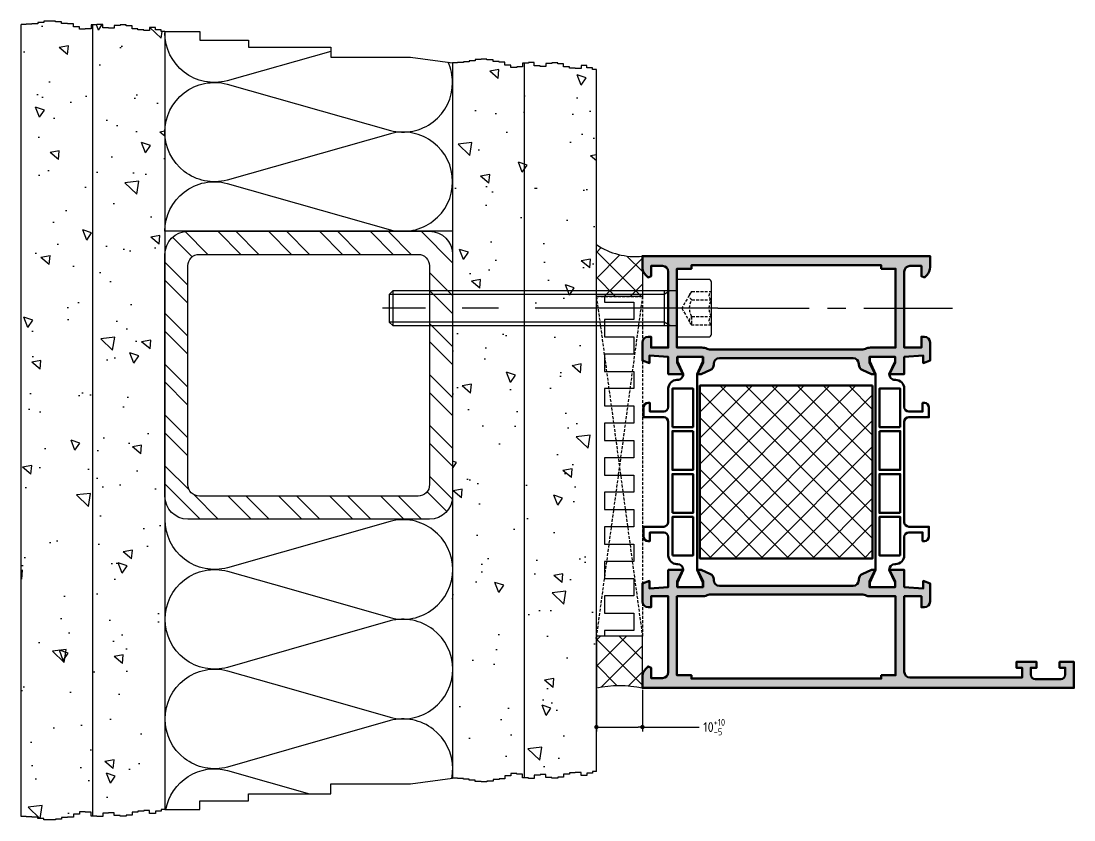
# Model space of a CAD drawing. Header units: millimetres. Extents: x -1598 to 10110, y -2803 to 662.
# Drawn here: x 5025.9 to 5208.9, y -72.6 to 66.2 of the extents above; entities that cross this region are included whole.
import ezdxf

# ---------------------------------------------------------------- set-up
doc = ezdxf.new("R2010")
doc.units = ezdxf.units.MM
doc.header["$PDMODE"] = 3
doc.header["$PDSIZE"] = -2
doc.linetypes.add('CENTER', pattern=[50.800000000000004, 31.75, -6.35, 6.35, -6.35])
doc.linetypes.add('VERDECKT', pattern=[0.75, 0.5, -0.25])
for name, color, linetype, lineweight in [('AM_S', 80, 'Continuous', 50), ('AM_SP', 3, 'Continuous', 50), ('Docu-AM_8', 1, 'Continuous', 25)]:
    doc.layers.add(name, color=color, linetype=linetype, lineweight=lineweight)
for name, color, linetype in [('CENT_18', 3, 'CENTER'), ('CENT_25', 3, 'CENTER'), ('CONST18', 3, 'Continuous'), ('CONST25', 3, 'Continuous'), ('CONST35', 3, 'Continuous'), ('HIDE_18', 3, 'VERDECKT'), ('llmasse', 7, 'Continuous')]:
    doc.layers.add(name, color=color, linetype=linetype)
doc.styles.get("Standard").update_dxf_attribs({"font": 'ISOCP.SHX'})
doc.dimstyles.new('Kon-1zu1-_', dxfattribs={"dimscale": 0, "dimtxt": 3, "dimasz": 3, "dimexe": 1.5, "dimexo": 0, "dimgap": 1.5, "dimtad": 0, "dimdsep": 46, "dimtxsty": 'Standard', "dimcen": 0, "dimclrd": 2, "dimclre": 2, "dimclrt": 7, "dimadec": 0, "dimazin": 0, "dimtfac": 0.7, "dimtdec": 4, "dimtofl": 0, "dimtmove": 0, "dimatfit": 3, "dimfxl": 1, "dimtolj": 1, "dimtzin": 0, "dimarcsym": 0})
pattern_1 = [(140, (4951.151805440925, -241.7352486851846), (1.59390855389031, 18.2184668996004), [1.905, -20.955]), (85.00000000000001, (4951.151805440925, -241.7352486851846), (-19.105664288218, -3.524282597566698), [1.524, -16.764]), (190.451, (4951.284630440925, -240.2170486851851), (-17.51166878202919, 14.69425016659593), [1.619, -17.809]), (136.1842, (4946.071805440925, -241.7352486851846), (4.204232793272717, 27.10790408921299), [2.857499999999996, -31.43249999999997]), (186.6356, (4946.422155440925, -239.4762586851843), (-24.74255558900492, 23.74042344662372), [2.4285, -26.7135]), (81.18400000000004, (4946.071805440925, -241.7352486851846), (-24.74251178605977, 23.74046058139339), [2.286, -25.146]), (111, (4947.341805440925, -239.1952486851847), (10.22655185167625, 15.16148798353833), [1.905, -20.955]), (56.00000000000004, (4947.341805440925, -239.1952486851847), (-18.41879661223193, 6.180202834764708), [1.524, -16.764]), (161.4514, (4948.194015440925, -237.9317986851852), (-8.192285771605743, 21.34164907701245), [1.618999999999996, -17.80899999999993]), (127.5, (4951.151805440925, -241.7352486851846), (-8.455503887315311, 0.3088603250591822), [0, -16.5608, 0, -17.018, 0, -16.8275]), (97.49999999999987, (4951.151805440925, -241.7352486851846), (-10.01805748181195, 6.681966251030576), [0, -9.702799999999998, 0, -16.1798, 0, -6.4135]), (57.49999999999999, (4951.151805440925, -247.3994486851848), (0.5728743992673466, 13.55905951668714), [0, -6.349999999999993, 0, -19.81199999999997, 0, -26.28899999999997]), (47.5, (4951.151805440925, -249.9394486851847), (-2.542649103333301, 14.81291813860181), [0, -8.255, 0, -13.1572, 0, -18.669])]
pattern_2 = [(45, (4531.051805440925, -990.9494536040725), (-2.245064030267288, 2.245064030267288), []), (135, (4531.051805440925, -990.9494536040725), (-2.245064030267288, -2.245064030267288), [])]

# ---------------------------------------------------------------- blocks, each defined once
blk = doc.blocks.new('*X25')
for p, q in [((380.7329799123289, 70.04759309409516), (377.3135459199241, 73.46702708649987)), ((385.6793230304368, 70.81508474081899), (381.6793230304368, 74.81508474081899)), ((388.8043230304369, 70.81508474081899), (384.8043230304369, 74.81508474081899)), ((394.5181577952687, 70.81508474081899), (390.5181577952687, 74.81508474081899)), ((397.6431577952687, 70.81508474081899), (393.6431577952687, 74.81508474081899)), ((403.3569925601005, 70.81508474081899), (399.3569925601005, 74.81508474081899)), ((406.4819925601005, 70.81508474081899), (402.4819925601005, 74.81508474081899)), ((412.1958273249324, 70.81508474081899), (408.1958273249323, 74.81508474081899)), ((415.3208273249323, 70.81508474081899), (411.3208273249323, 74.81508474081899)), ((421.2952963719889, 70.55445045859426), (417.0346620897642, 74.81508474081899)), ((426.3080745631643, 68.66667226741886), (420.1596620897641, 74.81508474081899)), ((380.3080745631643, 67.34749844325968), (376.3395641353434, 71.31600887108053)), ((426.3080745631643, 65.5416722674189), (422.0474402809396, 69.80230654964365)), ((380.3080745631643, 61.63366367842789), (376.3080745631643, 65.63366367842791)), ((380.3080745631643, 58.50866367842784), (376.3080745631643, 62.50866367842786)), ((426.3080745631643, 59.82783750258702), (422.3080745631643, 63.82783750258706)), ((426.3080745631643, 56.70283750258705), (422.3080745631643, 60.70283750258709)), ((380.3080745631643, 52.79482891359604), (376.3080745631643, 56.79482891359606)), ((426.3080745631643, 50.98900273775517), (422.3080745631643, 54.98900273775521)), ((380.3080745631643, 49.669828913596), (376.3080745631643, 53.66982891359601)), ((426.3080745631643, 47.86400273775521), (422.3080745631643, 51.86400273775525)), ((380.3080745631643, 43.9559941487642), (376.3080745631643, 47.95599414876421)), ((426.3080745631643, 42.15016797292341), (422.3080745631643, 46.15016797292345)), ((380.3080745631643, 40.83099414876415), (376.3080745631643, 44.83099414876417)), ((426.3080745631643, 39.02516797292336), (422.3080745631643, 43.0251679729234)), ((380.3080745631643, 35.11715938393235), (376.3080745631643, 39.11715938393237)), ((426.3080745631643, 33.31133320809157), (422.3080745631643, 37.3113332080916)), ((380.3080745631643, 31.99215938393231), (376.3080745631643, 35.99215938393232)), ((426.3080745631643, 30.18633320809152), (422.3080745631643, 34.18633320809155)), ((381.7713144414458, 24.815084740819), (376.3080745631643, 30.27832461910052)), ((387.4851492062776, 24.815084740819), (383.4851492062776, 28.815084740819)), ((390.6101492062776, 24.815084740819), (386.6101492062776, 28.815084740819)), ((396.3239839711094, 24.815084740819), (392.3239839711094, 28.815084740819)), ((399.4489839711095, 24.815084740819), (395.4489839711094, 28.815084740819)), ((405.1628187359413, 24.815084740819), (401.1628187359412, 28.815084740819)), ((408.2878187359413, 24.815084740819), (404.2878187359413, 28.815084740819)), ((414.0016535007731, 24.81508474081899), (410.0016535007731, 28.815084740819)), ((417.1266535007732, 24.81508474081899), (413.1266535007732, 28.81508474081899)), ((422.8089986934262, 24.84657431299771), (418.840488265605, 28.81508474081899)), ((424.9600169088455, 25.8205560975785), (421.5405829164413, 29.23999008998267))]:
    blk.add_line(p, q)
blk = doc.blocks.new('ws188285')
blk.add_lwpolyline([(4.999998749999996, 0), (-4.999998750000007, 0), (-4.999998750000017, 5.499998625000011, -0.4142135623730951), (-4.499998875000013, 5.999998500000004), (4.499998874999982, 5.999998500000004, -0.4142135623730943), (4.999998749999975, 5.499998625000011)], format="xyb", close=True)
blk.add_lwpolyline([(3.249999187499988, -6.394884621840902e-14, 0.4142135623730951), (2.999999249999981, -0.2499999375000499), (2.999999249999981, -49.40000015000007), (2.399999400000006, -50), (-2.399999399999995, -50.00000000000004), (-2.999999250000002, -49.40000015000007), (-2.999999250000002, -0.2499999375000499, 0.4142135623730951), (-3.249999187499998, -6.394884621840902e-14)], format="xyb")
for points in [[(2.999999250000002, -2.25), (-2.999999250000002, -2.25)], [(2.999999250000002, -49.40000015000007), (-2.999999250000002, -49.40000015000007)]]:
    blk.add_lwpolyline(points)
at = {"layer": 'CENT_18'}
blk.add_lwpolyline([(0, 7.099998224999993), (0, -51.19999970000008)], dxfattribs=at)
at = {"layer": 'CONST18'}
for points in [[(-2.999999250000002, -1.210769775266215), (-2.399999399999984, -2.25), (-2.399999399999898, -50.00000000000004)], [(2.999999250000002, -1.210769775266193), (2.399999399999984, -2.25), (2.399999400000102, -50)]]:
    blk.add_lwpolyline(points, dxfattribs=at)
at = {"layer": 'HIDE_18'}
for points in [[(-2.886750624260241, 5.999998500000004, 0.5352029789319199), (-1.443375312130051, 5.999998499999961, 0.2676014894659586), (1.443375312130158, 5.999998500000004, 0.5352029789319199), (2.886750624260316, 5.999998500000004, 0.5352029789319199)], [(-2.886750624260284, 2.586248833384452, 0.5352029789319199), (-1.443375312130094, 2.58624883338441, 0.2676014894659586), (1.443375312130115, 2.586248833384452, 0.5352029789319199), (2.886750624260273, 2.586248833384452)]]:
    blk.add_lwpolyline(points, format="xyb", dxfattribs=at)
for points in [[(2.886750624260252, 2.49999937500003), (-1.06581410364015e-14, 0.8333331250000384), (-2.886750624260273, 2.499999375000009), (-2.886750624260273, 5.999998500000046)], [(-1.443375312130094, 2.586248833384495), (-1.443375312130094, 5.999998500000004)], [(1.443375312130115, 2.586248833384452), (1.443375312130115, 5.999998499999961)], [(2.886750624260252, 2.58624883338441), (2.886750624260262, 5.999998499999919)], [(-1.443375312130094, 2.499999375000009), (-2.886750624260273, 2.499999375000009)]]:
    blk.add_lwpolyline(points, dxfattribs=at)
blk = doc.blocks.new('B-4090113_docu_wos')
at = {"layer": 'Docu-AM_8'}
h = blk.add_hatch(dxfattribs=at)
h.set_pattern_fill('ANSI37', color=256, style=0)
h.set_pattern_definition([(45, (0, 0), (-2.245064030267288, 2.245064030267288), []), (135, (0, 0), (-2.245064030267288, -2.245064030267288), [])])
h.paths.add_polyline_path([(30, 29.99999999999999), (1.937843824800274e-15, 30), (0, 0), (30, 0)])
at = {"layer": 'AM_S'}
blk.add_lwpolyline([(30, 29.99999999999999), (1.937843824800273e-15, 30), (0, 0), (30, 0), (30, 29.99999999999999)], close=True, dxfattribs=at)
blk = doc.blocks.new('B-1910148_docu_wos')
at = {"layer": 'Docu-AM_8'}
h = blk.add_hatch(color=256, dxfattribs=at)
edge = h.paths.add_edge_path()
edge.add_line((20.49999999999999, 39.79999999999998), (20.49999999999998, 40.49999999999998))
edge.add_line((20.49999999999998, 40.49999999999998), (18.29999999999999, 39.49999999999997))
edge.add_line((18.29999999999999, 39.49999999999997), (17.49999999999998, 39.49999999999997))
edge.add_line((17.49999999999998, 39.49999999999997), (17.49999999999999, 43.89999999999998))
edge.add_line((17.49999999999999, 43.89999999999998), (18.29999999999999, 43.89999999999998))
edge.add_line((18.29999999999999, 43.89999999999998), (20.49999999999999, 42.89999999999998))
edge.add_line((20.49999999999999, 42.89999999999998), (20.49999999999999, 45.49999899999997))
edge.add_line((20.49999999999999, 45.49999899999997), (17.49999999999999, 45.49999999999983))
edge.add_line((17.49999999999999, 45.49999999999983), (17.27926256615403, 48.80000000000002))
edge.add_line((17.27926256615403, 48.80000000000002), (18.5856296013484, 48.80000000000001))
edge.add_line((18.5856296013484, 48.80000000000001), (18.14886532022895, 50.00000000000001))
edge.add_line((18.14886532022895, 50.00000000000001), (15, 50))
edge.add_arc((15, 49), 0.9999999999999999, 90, 180)
edge.add_line((14, 49), (14, 48.5))
edge.add_line((14, 48.5), (15.9, 48.5))
edge.add_line((15.9, 48.5), (15.9, 45.5))
edge.add_line((15.9, 45.5), (2.799999999999997, 45.5))
edge.add_arc((2.799999999999997, 46.5), 0.9999999999999999, 180, 270, ccw=False)
edge.add_line((1.799999999999997, 46.5), (1.799999999999983, 66))
edge.add_line((1.799999999999983, 66), (3.500000000000014, 66))
edge.add_line((3.500000000000014, 66), (3.5, 65))
edge.add_line((3.5, 65), (4.5, 65))
edge.add_line((4.5, 65), (4.5, 68.5))
edge.add_line((4.5, 68.5), (3.499999999999986, 68.5))
edge.add_line((3.499999999999986, 68.5), (3.5, 67.5))
edge.add_line((3.5, 67.5), (2.300000000000008, 67.5))
edge.add_arc((2.300000000000008, 68.30000000000001), 0.8000000000000078, 180, 270, ccw=False)
edge.add_line((1.5, 68.30000000000001), (1.5, 72.7))
edge.add_arc((2.299999999999994, 72.7), 0.7999999999999936, 90, 180, ccw=False)
edge.add_line((2.299999999999994, 73.5), (3.5, 73.5))
edge.add_line((3.5, 73.5), (3.5, 72.5))
edge.add_line((3.5, 72.5), (4.5, 72.5))
edge.add_line((4.5, 72.5), (4.5, 75))
edge.add_line((4.5, 75), (0, 75))
edge.add_line((9.184850993605092e-17, 75), (-9.184850993605146e-17, 0))
edge.add_line((-9.184850993605146e-17, 1.224646799147353e-16), (1.895836943965691, -2.220446049250313e-16))
edge.add_arc((1.895836943965691, 1.999999999999983), 1.999999999999983, 270, 314.9999999999959)
edge.add_line((3.310050506338675, 0.5857864376267999), (3.71213203435595, 0.9878679656440176))
edge.add_line((3.71213203435595, 0.9878679656440176), (3.499999999999999, 1.5))
edge.add_line((3.499999999999999, 1.5), (1.699999999999988, 1.5))
edge.add_line((1.699999999999988, 1.5), (1.699999999999988, 3.5))
edge.add_arc((2.699999999999989, 3.5), 1, 90, 180, ccw=False)
edge.add_line((2.699999999999989, 4.5), (15.90000000000001, 4.5))
edge.add_line((15.90000000000001, 4.5), (15.89999999999997, 1.5))
edge.add_line((15.89999999999997, 1.5), (14, 1.5))
edge.add_line((14, 1.5), (14, 1))
edge.add_arc((15, 0.9999999999999999), 1, 180, 270)
edge.add_line((15, 0), (18.14886532022897, -6.898236322439022e-15))
edge.add_line((18.14886532022897, -6.898236322439022e-15), (18.58562960134843, 1.199999999999989))
edge.add_line((18.58562960134843, 1.199999999999989), (17.27926256615406, 1.199999999999982))
edge.add_line((17.27926256615406, 1.199999999999982), (17.50000000000001, 4.500000000000171))
edge.add_line((17.50000000000001, 4.500000000000171), (20.50000000000001, 4.500001000000027))
edge.add_line((20.50000000000001, 4.500001000000027), (20.50000000000001, 7.100000000000024))
edge.add_line((20.50000000000001, 7.100000000000024), (18.30000000000001, 6.100000000000023))
edge.add_line((18.30000000000001, 6.100000000000023), (17.50000000000001, 6.100000000000023))
edge.add_line((17.50000000000001, 6.100000000000023), (17.5, 10.50000000000003))
edge.add_line((17.5, 10.50000000000003), (18.30000000000001, 10.50000000000003))
edge.add_line((18.30000000000001, 10.50000000000003), (20.5, 9.500000000000021))
edge.add_line((20.5, 9.500000000000021), (20.50000000000001, 10.19999999999999))
edge.add_line((20.50000000000001, 10.19999999999999), (19.76645320713582, 11.81380294430119))
edge.add_arc((18.85608672967322, 11.4), 0.9999999999999989, 24.44395478041665, 90)
edge.add_line((18.85608672967322, 12.4), (18.7, 12.4))
edge.add_arc((18.7, 13.4), 0.9999999999999999, 180, 270, ccw=False)
edge.add_line((17.7, 13.4), (17.7, 36.59999999999999))
edge.add_arc((18.7, 36.59999999999999), 1, 90, 180, ccw=False)
edge.add_line((18.7, 37.59999999999999), (18.85608672967322, 37.59999999999999))
edge.add_arc((18.85608672967322, 38.59999999999999), 1, 270, 335.5560452195836)
edge.add_line((19.76645320713582, 38.18619705569881), (20.49999999999999, 39.79999999999998))
edge = h.paths.add_edge_path(flags=16)
edge.add_line((2.199999999999999, 41.5), (1.599999999999999, 41.5))
edge.add_line((1.599999999999999, 41.5), (1.599999999999999, 8.5))
edge.add_line((1.599999999999999, 8.5), (2.200000000000003, 8.5))
edge.add_line((2.200000000000003, 8.5), (2.200000000000002, 6))
edge.add_line((2.200000000000002, 6), (15.9, 5.999999999999999))
edge.add_line((15.9, 5.999999999999999), (15.9, 10.35000000000002))
edge.add_arc((17.95, 10.35000000000002), 2.050000000000001, 154.3743954472941, 180, ccw=False)
edge.add_arc((15.2, 11.66909059582731), 0.9999999999999966, 334.3743954472941, 360)
edge.add_line((16.2, 11.66909059582731), (16.2, 38.33090940417269))
edge.add_arc((15.2, 38.33090940417269), 0.9999999999999982, 0, 25.62560455270582)
edge.add_arc((17.95000000000003, 39.64999999999998), 2.050000000000031, 180, 205.6256045527055, ccw=False)
edge.add_line((15.9, 39.64999999999998), (15.9, 44))
edge.add_line((15.9, 44), (2.200000000000003, 44))
edge.add_line((2.200000000000003, 44), (2.199999999999999, 41.5))
h = blk.add_hatch(color=256, dxfattribs=at)
edge = h.paths.add_edge_path()
edge.add_line((54.49999999999999, 39.79999999999998), (54.49999999999999, 40.49999999999998))
edge.add_line((54.49999999999999, 40.49999999999998), (56.69999999999998, 39.49999999999997))
edge.add_line((56.69999999999998, 39.49999999999997), (57.49999999999999, 39.49999999999997))
edge.add_line((57.49999999999999, 39.49999999999997), (57.49999999999999, 43.89999999999998))
edge.add_line((57.49999999999999, 43.89999999999998), (56.69999999999998, 43.89999999999998))
edge.add_line((56.69999999999998, 43.89999999999998), (54.49999999999999, 42.89999999999998))
edge.add_line((54.49999999999999, 42.89999999999998), (54.49999999999999, 45.49999899999997))
edge.add_line((54.49999999999999, 45.49999899999997), (57.49999999999999, 45.49999999999983))
edge.add_line((57.49999999999999, 45.49999999999983), (57.72073743384594, 48.80000000000002))
edge.add_line((57.72073743384594, 48.80000000000002), (56.41437039865157, 48.80000000000001))
edge.add_line((56.41437039865157, 48.80000000000001), (56.85113467977102, 50.00000000000001))
edge.add_line((56.85113467977102, 50.00000000000001), (59.99999999999997, 50))
edge.add_arc((59.99999999999997, 49), 0.9999999999999993, 0, 90, ccw=False)
edge.add_line((60.99999999999997, 49), (60.99999999999997, 48.5))
edge.add_line((60.99999999999997, 48.5), (59.09999999999999, 48.5))
edge.add_line((59.09999999999999, 48.5), (59.09999999999996, 45.5))
edge.add_line((59.09999999999996, 45.5), (72.29999999999998, 45.5))
edge.add_arc((72.29999999999998, 46.5), 0.9999999999999999, 270, 360)
edge.add_line((73.29999999999998, 46.5), (73.29999999999998, 48.5))
edge.add_line((73.29999999999998, 48.5), (71.49999999999997, 48.5))
edge.add_line((71.49999999999997, 48.5), (71.28786796564403, 49.01213203435599))
edge.add_line((71.28786796564403, 49.01213203435599), (71.6899494936613, 49.41421356237321))
edge.add_arc((73.10416305603428, 48.00000000000001), 1.999999999999982, 90, 134.9999999999959, ccw=False)
edge.add_line((73.10416305603428, 50), (74.99999999999997, 50))
edge.add_line((74.99999999999997, 50), (74.99999999999997, 0))
edge.add_line((74.99999999999997, 0), (73.10416305603428, 0))
edge.add_arc((73.10416305603428, 1.999999999999986), 1.999999999999984, 225.0000000000043, 270, ccw=False)
edge.add_line((71.6899494936613, 0.585786437626794), (71.28786796564401, 0.9878679656440141))
edge.add_line((71.28786796564403, 0.9878679656440141), (71.49999999999997, 1.5))
edge.add_line((71.49999999999997, 1.5), (73.29999999999998, 1.5))
edge.add_line((73.29999999999998, 1.5), (73.29999999999998, 3.5))
edge.add_arc((72.29999999999998, 3.5), 1, 0, 90)
edge.add_line((72.29999999999998, 4.5), (59.09999999999996, 4.5))
edge.add_line((59.09999999999996, 4.5), (59.09999999999999, 1.5))
edge.add_line((59.09999999999999, 1.5), (60.99999999999997, 1.5))
edge.add_line((60.99999999999997, 1.5), (60.99999999999997, 1))
edge.add_arc((59.99999999999997, 1), 0.9999999999999996, -90, 0, ccw=False)
edge.add_line((59.99999999999997, 0), (56.85113467977101, -7.105427357601002e-15))
edge.add_line((56.85113467977101, -7.105427357601002e-15), (56.41437039865156, 1.199999999999989))
edge.add_line((56.41437039865156, 1.199999999999989), (57.72073743384593, 1.199999999999982))
edge.add_line((57.72073743384593, 1.199999999999982), (57.49999999999998, 4.500000000000171))
edge.add_line((57.49999999999998, 4.500000000000171), (54.49999999999998, 4.500001000000026))
edge.add_line((54.49999999999998, 4.500001000000026), (54.49999999999998, 7.100000000000023))
edge.add_line((54.49999999999998, 7.100000000000023), (56.69999999999997, 6.100000000000023))
edge.add_line((56.69999999999997, 6.100000000000023), (57.49999999999998, 6.100000000000023))
edge.add_line((57.49999999999998, 6.100000000000023), (57.49999999999999, 10.50000000000003))
edge.add_line((57.49999999999999, 10.50000000000003), (56.69999999999997, 10.50000000000003))
edge.add_line((56.69999999999997, 10.50000000000003), (54.49999999999999, 9.500000000000021))
edge.add_line((54.49999999999999, 9.500000000000021), (54.49999999999998, 10.20000000000002))
edge.add_line((54.49999999999999, 10.20000000000002), (55.23354679286415, 11.81380294430118))
edge.add_arc((56.14391327032675, 11.4), 1, 90, 155.5560452195834, ccw=False)
edge.add_line((56.14391327032675, 12.4), (56.29999999999997, 12.4))
edge.add_arc((56.29999999999997, 13.4), 0.9999999999999999, 270, 360)
edge.add_line((57.29999999999997, 13.4), (57.29999999999997, 36.59999999999999))
edge.add_arc((56.29999999999997, 36.59999999999999), 1, 0, 90)
edge.add_line((56.29999999999997, 37.59999999999999), (56.14391327032675, 37.59999999999999))
edge.add_arc((56.14391327032675, 38.59999999999999), 1, 204.4439547804165, 270, ccw=False)
edge.add_line((55.23354679286415, 38.18619705569881), (54.49999999999999, 39.79999999999998))
edge = h.paths.add_edge_path(flags=16)
edge.add_line((72.79999999999997, 41.5), (73.39999999999998, 41.5))
edge.add_line((73.39999999999998, 41.5), (73.39999999999998, 8.5))
edge.add_line((73.39999999999998, 8.5), (72.79999999999997, 8.5))
edge.add_line((72.79999999999997, 8.5), (72.79999999999997, 6))
edge.add_line((72.79999999999997, 6), (59.09999999999997, 6))
edge.add_line((59.09999999999997, 6), (59.09999999999997, 10.35000000000002))
edge.add_arc((57.04999999999997, 10.35000000000002), 2.050000000000002, 0, 25.62560455270586)
edge.add_arc((59.79999999999997, 11.6690905958273), 0.9999999999999947, 180, 205.6256045527057, ccw=False)
edge.add_line((58.79999999999998, 11.6690905958273), (58.79999999999997, 38.33090940417269))
edge.add_arc((59.79999999999997, 38.33090940417269), 0.9999999999999987, 154.3743954472943, 180, ccw=False)
edge.add_arc((57.04999999999993, 39.65), 2.050000000000047, 334.3743954472943, 360.0000000000001)
edge.add_line((59.09999999999997, 39.65), (59.09999999999997, 44))
edge.add_line((59.09999999999997, 44), (72.79999999999997, 44))
edge.add_line((72.79999999999997, 44), (72.79999999999997, 41.5))
at = {"layer": 'AM_S'}
for points in [[(20.49999999999999, 39.79999999999998), (20.49999999999998, 40.49999999999998), (18.29999999999999, 39.49999999999997), (17.49999999999998, 39.49999999999997), (17.49999999999999, 43.89999999999998), (18.29999999999999, 43.89999999999998), (20.49999999999999, 42.89999999999998), (20.49999999999999, 45.49999899999997), (17.49999999999999, 45.49999999999983), (17.27926256615403, 48.80000000000002), (18.5856296013484, 48.80000000000001), (18.14886532022895, 50.00000000000001), (15, 50, 0.4142135623730951), (14, 49), (14, 48.5), (15.9, 48.5), (15.9, 45.5), (2.799999999999997, 45.5, -0.4142135623730951), (1.799999999999997, 46.5), (1.799999999999983, 66), (3.500000000000014, 66), (3.5, 65), (4.5, 65), (4.5, 68.5), (3.499999999999986, 68.5), (3.5, 67.5), (2.300000000000008, 67.5, -0.4142135623730964), (1.5, 68.30000000000001), (1.5, 72.7, -0.4142135623730963), (2.299999999999994, 73.5), (3.5, 73.5), (3.5, 72.5), (4.5, 72.5), (4.5, 75), (9.184850993605092e-17, 75), (-9.184850993605146e-17, 1.224646799147353e-16), (1.895836943965691, -2.220446049250313e-16, 0.1989123673796397), (3.310050506338675, 0.5857864376267999), (3.71213203435595, 0.9878679656440176), (3.499999999999999, 1.5), (1.699999999999988, 1.5), (1.699999999999988, 3.5, -0.414213562373095), (2.699999999999989, 4.5), (15.90000000000001, 4.5), (15.89999999999997, 1.5), (14, 1.5), (14, 1, 0.4142135623730951), (15, 0), (18.14886532022897, -6.898236322439022e-15), (18.58562960134843, 1.199999999999989), (17.27926256615406, 1.199999999999982), (17.50000000000001, 4.500000000000171), (20.50000000000001, 4.500001000000027), (20.50000000000001, 7.100000000000024), (18.30000000000001, 6.100000000000023), (17.50000000000001, 6.100000000000023), (17.5, 10.50000000000003), (18.30000000000001, 10.50000000000003), (20.5, 9.500000000000021), (20.50000000000001, 10.19999999999999), (19.76645320713582, 11.81380294430119, 0.2941076150573523), (18.85608672967322, 12.4), (18.7, 12.4, -0.4142135623730951), (17.7, 13.4), (17.7, 36.59999999999999, -0.4142135623730951), (18.7, 37.59999999999999), (18.85608672967322, 37.59999999999999, 0.2941076150573537), (19.76645320713582, 38.18619705569881), (20.49999999999999, 39.79999999999998)], [(54.49999999999999, 39.79999999999998), (54.49999999999999, 40.49999999999998), (56.69999999999998, 39.49999999999997), (57.49999999999999, 39.49999999999997), (57.49999999999999, 43.89999999999998), (56.69999999999998, 43.89999999999998), (54.49999999999999, 42.89999999999998), (54.49999999999999, 45.49999899999997), (57.49999999999999, 45.49999999999983), (57.72073743384594, 48.80000000000002), (56.41437039865157, 48.80000000000001), (56.85113467977102, 50.00000000000001), (59.99999999999997, 50, -0.4142135623730949), (60.99999999999997, 49), (60.99999999999997, 48.5), (59.09999999999999, 48.5), (59.09999999999996, 45.5), (72.29999999999998, 45.5, 0.4142135623730951), (73.29999999999998, 46.5), (73.29999999999998, 48.5), (71.49999999999997, 48.5), (71.28786796564403, 49.01213203435599), (71.6899494936613, 49.4142135623732, -0.1989123673796395), (73.10416305603428, 50), (74.99999999999997, 50), (74.99999999999997, 0), (73.10416305603428, 0, -0.1989123673796384), (71.6899494936613, 0.585786437626794), (71.28786796564403, 0.9878679656440141), (71.49999999999997, 1.5), (73.29999999999998, 1.5), (73.29999999999998, 3.5, 0.4142135623730951), (72.29999999999998, 4.5), (59.09999999999996, 4.5), (59.09999999999999, 1.5), (60.99999999999997, 1.5), (60.99999999999997, 1, -0.4142135623730953), (59.99999999999997, 0), (56.85113467977101, -7.105427357601002e-15), (56.41437039865156, 1.199999999999989), (57.72073743384593, 1.199999999999982), (57.49999999999998, 4.500000000000171), (54.49999999999998, 4.500001000000026), (54.49999999999998, 7.100000000000023), (56.69999999999997, 6.100000000000023), (57.49999999999998, 6.100000000000023), (57.49999999999999, 10.50000000000003), (56.69999999999997, 10.50000000000003), (54.49999999999999, 9.500000000000021), (54.49999999999999, 10.20000000000002), (55.23354679286415, 11.81380294430118, -0.2941076150573527), (56.14391327032675, 12.4), (56.29999999999997, 12.4, 0.4142135623730951), (57.29999999999997, 13.4), (57.29999999999997, 36.59999999999999, 0.4142135623730951), (56.29999999999997, 37.59999999999999), (56.14391327032675, 37.59999999999999, -0.2941076150573532), (55.23354679286415, 38.18619705569881), (54.49999999999999, 39.79999999999998)], [(2.199999999999999, 41.5), (1.599999999999999, 41.5), (1.599999999999999, 8.5), (2.200000000000003, 8.5), (2.200000000000002, 6), (15.9, 5.999999999999999), (15.9, 10.35000000000002, -0.1122811000652539), (16.10163934426229, 11.23660187588394, 0.1122811000652542), (16.2, 11.66909059582731), (16.2, 38.33090940417269, 0.112281100065254), (16.10163934426229, 38.76339812411607, -0.1122811000652529), (15.9, 39.64999999999998), (15.9, 44), (2.200000000000003, 44), (2.199999999999999, 41.5)], [(72.79999999999997, 41.5), (73.39999999999998, 41.5), (73.39999999999998, 8.5), (72.79999999999997, 8.5), (72.79999999999997, 6), (59.09999999999997, 6), (59.09999999999997, 10.35000000000002, 0.1122811000652542), (58.89836065573768, 11.23660187588393, -0.1122811000652535), (58.79999999999998, 11.6690905958273), (58.79999999999997, 38.33090940417269, -0.1122811000652536), (58.89836065573768, 38.76339812411607, 0.1122811000652541), (59.09999999999997, 39.65), (59.09999999999997, 44), (72.79999999999997, 44), (72.79999999999997, 41.5)]]:
    blk.add_lwpolyline(points, format="xyb", close=True, dxfattribs=at)
at = {"layer": 'AM_SP'}
for points in [[(54.5, 42.89999999999998), (54.5, 42.9497840575384), (56.5, 43.94999999999998), (57.49999999999999, 43.94999999999999), (57.49999999999999, 39.44999999999999), (56.50000000000001, 39.44999999999998), (54.5, 40.45021594246158), (54.5, 40.49999999999999), (20.49999999999998, 40.49999999999999), (20.49999999999998, 40.45021594246158), (18.49999999999996, 39.44999999999998), (17.49999999999999, 39.44999999999999), (17.49999999999999, 43.94999999999999), (18.49999999999998, 43.94999999999998), (20.49999999999998, 42.9497840575384), (20.49999999999998, 42.89999999999999, 0.4142135623730951), (21.49999999999998, 43.89999999999999), (21.49999999999998, 43.99999999999999, -0.4142135623730951), (22.99999999999998, 45.49999999999999), (26.19999999999997, 45.49999999999999, 0.4142135623730955), (26.99999999999997, 46.29999999999999), (26.99999999999997, 48.69999999999998), (25.49999999999997, 48.69999999999998), (25.49999999999997, 48.99999999999999, -0.4142135623730959), (26.29999999999997, 49.79999999999998), (27.99999999999997, 49.79999999999998), (27.99999999999997, 46.29999999999999, 0.4142135623730954), (28.79999999999997, 45.49999999999999), (46.19999999999996, 45.49999999999999, 0.4142135623730954), (46.99999999999996, 46.29999999999999), (46.99999999999997, 49.79999999999998), (48.69999999999996, 49.79999999999998, -0.4142135623730963), (49.49999999999996, 48.99999999999999), (49.49999999999998, 48.69999999999998), (47.99999999999996, 48.69999999999998), (47.99999999999997, 46.29999999999998, 0.414213562373095), (48.79999999999997, 45.49999999999999), (51.99999999999996, 45.49999999999999, -0.4142135623730951), (53.49999999999996, 43.99999999999999), (53.49999999999996, 43.89999999999999, 0.4142135623730951), (54.5, 42.89999999999998)], [(54.5, 7.100000000000007), (54.5, 7.050215942461591), (56.5, 6.050000000000011), (57.49999999999999, 6.050000000000007), (57.49999999999999, 10.55000000000001), (56.50000000000001, 10.55000000000001), (54.5, 9.549784057538417), (54.5, 9.500000000000007), (20.49999999999998, 9.500000000000007), (20.49999999999998, 9.549784057538417), (18.49999999999996, 10.55000000000001), (17.49999999999999, 10.55000000000001), (17.49999999999999, 6.050000000000007), (18.49999999999998, 6.050000000000011), (20.49999999999998, 7.050215942461591), (20.49999999999998, 7.100000000000001, -0.4142135623730951), (21.49999999999998, 6.100000000000001), (21.49999999999998, 6.000000000000007, 0.4142135623730951), (22.99999999999998, 4.500000000000007), (26.19999999999997, 4.500000000000007, -0.4142135623730955), (26.99999999999997, 3.700000000000006), (26.99999999999997, 1.30000000000001), (25.49999999999997, 1.300000000000009), (25.49999999999997, 1.000000000000007, 0.4142135623730959), (26.29999999999997, 0.2000000000000064), (27.99999999999997, 0.2000000000000099), (27.99999999999997, 3.700000000000006, -0.4142135623730954), (28.79999999999997, 4.500000000000005), (46.19999999999996, 4.500000000000005, -0.4142135623730954), (46.99999999999996, 3.700000000000006), (46.99999999999997, 0.2000000000000099), (48.69999999999996, 0.2000000000000064, 0.4142135623730963), (49.49999999999996, 1.000000000000007), (49.49999999999998, 1.30000000000001), (47.99999999999996, 1.300000000000011), (47.99999999999997, 3.700000000000006, -0.414213562373095), (48.79999999999997, 4.500000000000005), (51.99999999999996, 4.500000000000007, 0.4142135623730951), (53.49999999999996, 6.000000000000007), (53.49999999999996, 6.100000000000001, -0.4142135623730951), (54.5, 7.100000000000007)]]:
    blk.add_lwpolyline(points, format="xyb", close=True, dxfattribs=at)
for points in [[(22.99999999999996, 44.79999999999998), (29.69999999999996, 44.79999999999998), (29.69999999999997, 41.19999999999998), (22.99999999999996, 41.19999999999998), (22.99999999999996, 44.79999999999998)], [(30.39999999999997, 44.79999999999998), (37.14999999999996, 44.79999999999998), (37.14999999999997, 41.19999999999998), (30.39999999999996, 41.19999999999998), (30.39999999999997, 44.79999999999998)], [(44.59999999999997, 41.19999999999998), (37.84999999999997, 41.19999999999998), (37.84999999999997, 44.79999999999999), (44.59999999999997, 44.79999999999998), (44.59999999999997, 41.19999999999998)], [(45.29999999999997, 44.79999999999998), (51.99999999999997, 44.79999999999998), (51.99999999999997, 41.19999999999998), (45.29999999999997, 41.19999999999998), (45.29999999999997, 44.79999999999998)], [(22.99999999999996, 5.200000000000006), (29.69999999999996, 5.200000000000006), (29.69999999999997, 8.80000000000001), (22.99999999999996, 8.80000000000001), (22.99999999999996, 5.200000000000006)], [(30.39999999999997, 5.200000000000006), (37.14999999999996, 5.200000000000006), (37.14999999999997, 8.80000000000001), (30.39999999999996, 8.80000000000001), (30.39999999999997, 5.200000000000006)], [(44.59999999999997, 8.80000000000001), (37.84999999999997, 8.80000000000001), (37.84999999999997, 5.200000000000006), (44.59999999999997, 5.200000000000006), (44.59999999999997, 8.80000000000001)], [(45.29999999999997, 5.200000000000006), (51.99999999999997, 5.200000000000006), (51.99999999999997, 8.80000000000001), (45.29999999999997, 8.80000000000001), (45.29999999999997, 5.200000000000006)]]:
    blk.add_lwpolyline(points, close=True, dxfattribs=at)
blk = doc.blocks.new('PUNKT')
at = {"color": 0, "linetype": 'Continuous'}
blk.add_line((-0.5, 0), (-1, 0), dxfattribs=at)
at = {"color": 0, "linetype": 'Continuous', "const_width": 0.5}
blk.add_lwpolyline([(-0.25, 0, 1), (0.25, 0, 1)], format="xyb", close=True, dxfattribs=at)
blk = doc.blocks.new('*D29')
at = {"layer": 'Defpoints', "color": 0, "transparency": 16777216}
for p in [(5125.896934197568, -49.65000040635323), (5133.896934197568, -49.69389989953424), (5125.896934197568, -56.4589630306732)]:
    blk.add_point(p, dxfattribs=at)
at = {"layer": 'llmasse', "color": 3, "lineweight": -2, "transparency": 16777216}
for p, q in [((5125.896934197568, -49.95000040635323), (5125.896934197568, -57.2089630306732)), ((5133.896934197568, -49.99389989953424), (5133.896934197568, -57.2089630306732)), ((5126.646934197568, -56.4589630306732), (5133.146934197568, -56.4589630306732)), ((5133.896934197568, -56.4589630306732), (5143.775825418627, -56.4589630306732))]:
    blk.add_line(p, q, dxfattribs=at)
at = {"layer": 'llmasse', "color": 3, "lineweight": -2, "transparency": 16777216, "xscale": 0.75, "yscale": 0.75, "zscale": 0.75, "rotation": 180}
blk.add_blockref('PUNKT', (5125.896934197568, -56.4589630306732), dxfattribs=at)
at = {"layer": 'llmasse', "color": 3, "lineweight": -2, "transparency": 16777216, "xscale": 0.75, "yscale": 0.75, "zscale": 0.75}
blk.add_blockref('PUNKT', (5133.896934197568, -56.4589630306732), dxfattribs=at)
at = {"layer": 'llmasse', "color": 3, "transparency": 16777216, "insert": (5146.370793922564, -56.4589630306732), "char_height": 1.7, "attachment_point": 5}
blk.add_mtext('\\A1;10{\\H0.7x;\\C2;\\S+10^ -5;}', dxfattribs=at)

msp = doc.modelspace()

# ---------------------------------------------------------------- hatches: boundary and pattern name
at = {"layer": 'CONST25'}
h = msp.add_hatch(dxfattribs=at)
h.set_pattern_fill('AR-CONC', color=256, scale=0.1, angle=90, style=0)
h.set_pattern_definition(pattern_1)
h.paths.add_polyline_path([(5038.396934197568, 65.50429246820704), (5038.063898274849, 65.50429246820704), (5038.063898274849, 64.83104667348152), (5037.053874477268, 64.83104667348152), (5037.053874477268, 64.76984197968568), (5036.043849845696, 64.76984197968568), (5036.043849845696, 65.16766957084428), (5035.00321772475, 65.16766957084428), (5035.00321772475, 65.68790488187142), (5033.993193093178, 65.68790488187142), (5033.993193093178, 65.77971067177214), (5032.952561806223, 65.77971067177214), (5032.952561806223, 66.05512970920108), (5031.881323863886, 66.05512970920108), (5031.881323863886, 66.17753826293074), (5030.871299232314, 66.17753826293074), (5030.871299232314, 66.1469354991018), (5029.830667945359, 66.1469354991018), (5029.830667945359, 65.9021192255027), (5028.790036658404, 65.9021192255027), (5028.790036658404, 65.71850681183832), (5027.780012026833, 65.71850681183832), (5027.780012026833, 65.62670018807466), (5026.769987395261, 65.62670018807466), (5026.769987395261, 65.56549632814085), (5025.896934197568, 65.56549632814085), (5025.896934197568, -71.97856253022792), (5026.769987395261, -71.97856253022792), (5026.769987395261, -72.03976639016173), (5027.780012026833, -72.03976639016173), (5027.780012026833, -72.13157301392539), (5028.790036658404, -72.13157301392539), (5028.790036658404, -72.31518542758977), (5029.830667945359, -72.31518542758977), (5029.830667945359, -72.56000170118887), (5030.871299232314, -72.56000170118887), (5030.871299232314, -72.5906044650178), (5031.881323863886, -72.5906044650178), (5031.881323863886, -72.46819591128815), (5032.952561806223, -72.46819591128815), (5032.952561806223, -72.1927768738592), (5033.993193093178, -72.1927768738592), (5033.993193093178, -72.10097108395848), (5035.00321772475, -72.10097108395848), (5035.00321772475, -71.58073577293135), (5036.043849845696, -71.58073577293135), (5036.043849845696, -71.18290818177275), (5037.053874477268, -71.18290818177275), (5037.053874477268, -71.2441128755695), (5038.063898274849, -71.2441128755695), (5038.063898274849, -71.9173586702941), (5038.396934197568, -71.9173586702941)])
h.paths.add_polyline_path([(5113.396934197568, 10.51139075832589), (5100.896934197568, 10.51139075832589), (5100.896934197568, -16.34451244367528), (5100.896934197568, -28.43622311527042, -0.01885166118363091), (5100.921517992176, -29.0880239739131, -0.01885166118366715), (5100.896934197568, -29.73982483255759), (5100.896934197568, -45.74228709253794, -0.01885166118366638), (5100.921517992176, -46.39408795118243, -0.01885166118366551), (5100.896934197568, -47.04588880982601), (5100.896934197568, -63.04835106980727, -0.01885166118366303), (5100.921517992176, -63.70015192845176, -0.01885166118366016), (5100.896934197568, -64.35195278709534), (5100.896934197568, -65.34942435007497), (5101.769987395261, -65.34942435007497), (5101.769987395261, -65.41062821000878), (5102.780012026832, -65.41062821000878), (5102.780012026832, -65.50243483377244), (5103.790036658404, -65.50243483377244), (5103.790036658404, -65.68604724743682), (5104.830667945359, -65.68604724743682), (5104.830667945359, -65.93086352103592), (5105.871299232314, -65.93086352103592), (5105.871299232314, -65.96146628486576), (5106.881323863886, -65.96146628486576), (5106.881323863886, -65.8390577311352), (5107.952561806223, -65.8390577311352), (5107.952561806223, -65.56363869370625), (5108.993193093178, -65.56363869370625), (5108.993193093178, -65.47183290380553), (5110.00321772475, -65.47183290380553), (5110.00321772475, -64.9515975927784), (5111.043849845696, -64.9515975927784), (5111.043849845696, -64.5537700016198), (5112.053874477268, -64.5537700016198), (5112.053874477268, -64.61497469541655), (5113.06389827485, -64.61497469541655), (5113.06389827485, -65.28822049014116), (5113.396934197568, -65.28822049014116)])
h.paths.add_polyline_path([(5125.896934197568, 10.51139075832589), (5113.396934197568, 10.51139075832589), (5113.396934197568, -65.28822049014116), (5114.073922906421, -65.28822049014116), (5114.073922906421, -65.38002628004187), (5115.083947537993, -65.38002628004187), (5115.083947537993, -64.79858710908093), (5116.093972169566, -64.79858710908093), (5116.093972169566, -64.70678048531727), (5117.103996801137, -64.70678048531727), (5117.103996801137, -65.1964138663775), (5118.144628922084, -65.1964138663775), (5118.144628922084, -65.31882242010806), (5119.185260209038, -65.31882242010806), (5119.185260209038, -65.13521000644278), (5120.195284840611, -65.13521000644278), (5120.195284840611, -64.61497469541655), (5121.205309472183, -64.61497469541655), (5121.205309472183, -64.43136228175217), (5122.215334103755, -64.43136228175217), (5122.215334103755, -64.33955565798851), (5123.225358735327, -64.33955565798851), (5123.225358735327, -64.85979096901474), (5124.235383366899, -64.85979096901474), (5124.235383366899, -64.46196421171908), (5125.245407998471, -64.46196421171908), (5125.245407998471, -64.15594324432323), (5125.896934197568, -64.15594324432323)])
h.paths.add_polyline_path([(5125.896934197568, 57.74287704223616), (5125.245407998471, 57.74287704223616), (5125.245407998471, 58.04889800963201), (5124.235383366899, 58.04889800963201), (5124.235383366899, 58.44672476692767), (5123.225358735327, 58.44672476692767), (5123.225358735327, 57.92648945590145), (5122.215334103755, 57.92648945590145), (5122.215334103755, 58.0182960796642), (5121.205309472183, 58.0182960796642), (5121.205309472183, 58.20190849332948), (5120.195284840611, 58.20190849332948), (5120.195284840611, 58.72214380435571), (5119.185260209038, 58.72214380435571), (5119.185260209038, 58.905756218021), (5118.144628922084, 58.905756218021), (5118.144628922084, 58.78334766429043), (5117.103996801137, 58.78334766429043), (5117.103996801137, 58.2937142832302), (5116.093972169566, 58.2937142832302), (5116.093972169566, 58.38552090699386), (5115.083947537993, 58.38552090699386), (5115.083947537993, 58.96696007795481), (5114.073922906421, 58.96696007795481), (5114.073922906421, 58.87515428805409), (5113.396934197568, 58.87515428805409), (5113.396934197568, 10.51139075832589), (5125.896934197568, 10.51139075832589)])
h.paths.add_polyline_path([(5113.396934197568, 58.87515428805409), (5113.06389827485, 58.87515428805409), (5113.06389827485, 58.20190849332948), (5112.053874477268, 58.20190849332948), (5112.053874477268, 58.14070379953273), (5111.043849845696, 58.14070379953273), (5111.043849845696, 58.53853139069133), (5110.00321772475, 58.53853139069133), (5110.00321772475, 59.05876670171847), (5108.993193093178, 59.05876670171847), (5108.993193093178, 59.15057249161919), (5107.952561806223, 59.15057249161919), (5107.952561806223, 59.42599152904813), (5106.881323863886, 59.42599152904813), (5106.881323863886, 59.5484000827787), (5105.871299232314, 59.5484000827787), (5105.871299232314, 59.51779731894885), (5104.830667945359, 59.51779731894885), (5104.830667945359, 59.27298104534975), (5103.790036658404, 59.27298104534975), (5103.790036658404, 59.08936863168537), (5102.780012026832, 59.08936863168537), (5102.780012026832, 58.99756200792172), (5101.769987395261, 58.99756200792172), (5101.769987395261, 58.9363581479879), (5100.896934197568, 58.9363581479879), (5100.896934197568, 10.51139075832589), (5113.396934197568, 10.51139075832589)])
h = msp.add_hatch(dxfattribs=at)
h.set_pattern_fill('AR-CONC', color=256, scale=0.1, angle=90, style=0)
h.set_pattern_definition(pattern_1)
h.paths.add_polyline_path([(5050.896934197568, 29.64917217965149, -0.0003664112378113636), (5050.896934197568, 29.66180293343268), (5050.896934197568, 46.88493649658403, -0.000366411249077309), (5050.896934197568, 46.89756725075267), (5050.896934197568, 64.12070081392585, -0.0003664112496973317), (5050.896934197568, 64.13333156811541), (5050.896934197568, 64.37201522238911), (5050.245407998471, 64.37201522238911), (5050.245407998471, 64.67803618978496), (5049.235383366899, 64.67803618978496), (5049.235383366899, 65.07586294708062), (5048.225358735327, 65.07586294708062), (5048.225358735327, 64.55562763605349), (5047.215334103755, 64.55562763605349), (5047.215334103755, 64.64743425981715), (5046.205309472183, 64.64743425981715), (5046.205309472183, 64.83104667348152), (5045.195284840611, 64.83104667348152), (5045.195284840611, 65.35128198450866), (5044.185260209038, 65.35128198450866), (5044.185260209038, 65.53489439817395), (5043.144628922084, 65.53489439817395), (5043.144628922084, 65.41248584444338), (5042.103996801137, 65.41248584444338), (5042.103996801137, 64.92285246338315), (5041.093972169565, 64.92285246338315), (5041.093972169565, 65.01465908714681), (5040.083947537993, 65.01465908714681), (5040.083947537993, 65.59609825810776), (5039.073922906421, 65.59609825810776), (5039.073922906421, 65.50429246820704), (5038.396934197568, 65.50429246820704), (5038.396934197568, -71.9173586702941), (5039.073922906421, -71.9173586702941), (5039.073922906421, -72.00916446019482), (5040.083947537993, -72.00916446019482), (5040.083947537993, -71.42772528923388), (5041.093972169565, -71.42772528923388), (5041.093972169565, -71.33591866547022), (5042.103996801137, -71.33591866547022), (5042.103996801137, -71.82555204653045), (5043.144628922084, -71.82555204653045), (5043.144628922084, -71.94796060026101), (5044.185260209038, -71.94796060026101), (5044.185260209038, -71.76434818659573), (5045.195284840611, -71.76434818659573), (5045.195284840611, -71.2441128755695), (5046.205309472183, -71.2441128755695), (5046.205309472183, -71.06050046190421), (5047.215334103755, -71.06050046190421), (5047.215334103755, -70.96869383814055), (5048.225358735327, -70.96869383814055), (5048.225358735327, -71.48892914916769), (5049.235383366899, -71.48892914916769), (5049.235383366899, -71.09110239187203), (5050.245407998471, -71.09110239187203), (5050.245407998471, -70.78508142447618), (5050.896934197568, -70.78508142447618)])
h = msp.add_hatch(dxfattribs=at)
h.set_pattern_fill('ANSI37', color=256, style=0)
h.set_pattern_definition(pattern_2)
edge = h.paths.add_edge_path()
edge.add_line((5125.897822190295, 18.34999959364586), (5125.897822190295, 27.34999959364558))
edge.add_arc((5132.611705465535, 37.20610352862559), 11.9255613457261, 235.7376850876197, 276.1868348264555)
edge.add_line((5133.896934197568, 25.34999959364677), (5133.897822190296, 18.34999959364657))
edge.add_line((5133.897822190296, 18.34999959364586), (5125.897822190296, 18.34999959364586))
h = msp.add_hatch(dxfattribs=at)
h.set_pattern_fill('ANSI37', color=256, style=0)
h.set_pattern_definition(pattern_2)
edge = h.paths.add_edge_path()
edge.add_line((5125.896934197568, -40.65000040635323), (5125.896934197568, -49.65000040635346))
edge.add_arc((5129.896934197568, -68.50592751706199), 19.27552819521064, 78.02311768531479, 101.97688231468561, ccw=False)
edge.add_line((5133.896934197568, -49.65000040635323), (5133.896934197568, -40.650000406353))
edge.add_line((5133.896934197568, -40.65000040635323), (5125.896934197568, -40.65000040635323))

# ---------------------------------------------------------------- linework, layer by layer
at = {"layer": 'CENT_25', "ltscale": 0.5}
msp.add_line((5146.996932422568, 16.29999959364659), (5187.814222011644, 16.29999959364659), dxfattribs=at)
at = {"layer": 'CONST35'}
for p, q in [((5025.896934197568, -71.97856253022792), (5025.896934197568, 65.56549632814085)), ((5125.896934197568, -64.15594324432323), (5125.896934197568, 57.74287704223616)), ((5100.896934197568, 29.65548755632472), (5050.896934197568, 29.65548755632472))]:
    msp.add_line(p, q, dxfattribs=at)
for points in [[(5050.896934197568, 64.37201522238911), (5050.245407998471, 64.37201522238911), (5050.245407998471, 64.67803618978496), (5049.235383366899, 64.67803618978496), (5049.235383366899, 65.07586294708062), (5048.225358735327, 65.07586294708062), (5048.225358735327, 64.55562763605349), (5047.215334103755, 64.55562763605349), (5047.215334103755, 64.64743425981715), (5046.205309472183, 64.64743425981715), (5046.205309472183, 64.83104667348152), (5045.195284840611, 64.83104667348152), (5045.195284840611, 65.35128198450866), (5044.185260209038, 65.35128198450866), (5044.185260209038, 65.53489439817395), (5043.144628922084, 65.53489439817395), (5043.144628922084, 65.41248584444338), (5042.103996801137, 65.41248584444338), (5042.103996801137, 64.92285246338315), (5041.093972169565, 64.92285246338315), (5041.093972169565, 65.01465908714681), (5040.083947537993, 65.01465908714681), (5040.083947537993, 65.59609825810776), (5039.073922906421, 65.59609825810776), (5039.073922906421, 65.50429246820704), (5038.063898274849, 65.50429246820704), (5038.063898274849, 64.83104667348152), (5037.053874477268, 64.83104667348152), (5037.053874477268, 64.76984197968568), (5036.043849845696, 64.76984197968568), (5036.043849845696, 65.16766957084428), (5035.00321772475, 65.16766957084428), (5035.00321772475, 65.68790488187142), (5033.993193093178, 65.68790488187142), (5033.993193093178, 65.77971067177214), (5032.952561806223, 65.77971067177214), (5032.952561806223, 66.05512970920108), (5031.881323863886, 66.05512970920108), (5031.881323863886, 66.17753826293074), (5030.871299232314, 66.17753826293074), (5030.871299232314, 66.1469354991018), (5029.830667945359, 66.1469354991018), (5029.830667945359, 65.9021192255027), (5028.790036658404, 65.9021192255027), (5028.790036658404, 65.71850681183832), (5027.780012026833, 65.71850681183832), (5027.780012026833, 65.62670018807466), (5026.769987395261, 65.62670018807466), (5026.769987395261, 65.56549632814085), (5025.896934197568, 65.56549632814085)], [(5038.396934197568, -71.9173586702941), (5038.396934197568, 65.50429246820704)], [(5050.896934197568, 64.37201522238911), (5050.896934197568, -70.78508142447618)], [(5050.896934197568, 64.37201522238911), (5056.959536795211, 64.37201522238911), (5056.959536795211, 62.8480597530156), (5065.430400169949, 62.8480597530156), (5065.430400169949, 61.63871409603553), (5079.73185868267, 61.63871409603553), (5079.73185868267, 59.87966624841783), (5093.593271694462, 59.87966624841783), (5100.896934197568, 58.9363581479879)], [(5125.896934197568, 57.74287704223616), (5125.245407998471, 57.74287704223616), (5125.245407998471, 58.04889800963201), (5124.235383366899, 58.04889800963201), (5124.235383366899, 58.44672476692767), (5123.225358735327, 58.44672476692767), (5123.225358735327, 57.92648945590145), (5122.215334103755, 57.92648945590145), (5122.215334103755, 58.0182960796642), (5121.205309472183, 58.0182960796642), (5121.205309472183, 58.20190849332948), (5120.195284840611, 58.20190849332948), (5120.195284840611, 58.72214380435571), (5119.185260209038, 58.72214380435571), (5119.185260209038, 58.905756218021), (5118.144628922084, 58.905756218021), (5118.144628922084, 58.78334766429043), (5117.103996801137, 58.78334766429043), (5117.103996801137, 58.2937142832302), (5116.093972169566, 58.2937142832302), (5116.093972169566, 58.38552090699386), (5115.083947537993, 58.38552090699386), (5115.083947537993, 58.96696007795481), (5114.073922906421, 58.96696007795481), (5114.073922906421, 58.87515428805409), (5113.06389827485, 58.87515428805409), (5113.06389827485, 58.20190849332948), (5112.053874477268, 58.20190849332948), (5112.053874477268, 58.14070379953273), (5111.043849845696, 58.14070379953273), (5111.043849845696, 58.53853139069133), (5110.00321772475, 58.53853139069133), (5110.00321772475, 59.05876670171847), (5108.993193093178, 59.05876670171847), (5108.993193093178, 59.15057249161919), (5107.952561806223, 59.15057249161919), (5107.952561806223, 59.42599152904813), (5106.881323863886, 59.42599152904813), (5106.881323863886, 59.54840008277779), (5105.871299232314, 59.54840008277779), (5105.871299232314, 59.51779731894885), (5104.830667945359, 59.51779731894885), (5104.830667945359, 59.27298104534975), (5103.790036658404, 59.27298104534975), (5103.790036658404, 59.08936863168537), (5102.780012026832, 59.08936863168537), (5102.780012026832, 58.99756200792172), (5101.769987395261, 58.99756200792172), (5101.769987395261, 58.9363581479879), (5100.896934197568, 58.9363581479879)], [(5100.896934197568, 58.9363581479879), (5100.896934197568, -65.34942435007497)], [(5113.396934197568, -65.28822049014116), (5113.396934197568, 58.87515428805409)], [(5127.292010289881, 18.34999959364586), (5127.292010289881, 17.32636867871906), (5132.397753114496, 17.32636867871906), (5132.397753114496, 14.32636867871906), (5127.292010289881, 14.32636867871906), (5127.292010289881, 11.32636867871906), (5132.397753114496, 11.32636867871906), (5132.397753114496, 8.326368678719064), (5127.292010289881, 8.326368678719064), (5127.292010289881, 5.326368678719064), (5132.397753114496, 5.326368678719064), (5132.397753114496, 2.326368678719064), (5127.292010289881, 2.326368678719064), (5127.292010289881, -0.6736313212809364), (5132.397753114496, -0.6736313212809364), (5132.397753114496, -3.673631321280936), (5127.292010289881, -3.673631321280936), (5127.292010289881, -6.673631321280936), (5132.397753114496, -6.673631321280936), (5132.397753114496, -9.673631321280936), (5127.292010289881, -9.673631321280936), (5127.292010289881, -12.67363132128094), (5132.397753114496, -12.67363132128094), (5132.397753114496, -15.67363132128094), (5127.292010289881, -15.67363132128094), (5127.292010289881, -18.67363132128094), (5132.397753114496, -18.67363132128094), (5132.397753114496, -21.67363132128094), (5127.292010289881, -21.67363132128094), (5127.292010289881, -24.67363132128094), (5132.397753114496, -24.67363132128094), (5132.397753114496, -27.67363132128094), (5127.292010289881, -27.67363132128094), (5127.292010289881, -30.67363132128094), (5132.397753114496, -30.67363132128094), (5132.397753114496, -33.67363132128094), (5127.292010289881, -33.67363132128094), (5127.292010289881, -36.67363132128094), (5132.397753114496, -36.67363132128094), (5132.397753114496, -39.67363132128094), (5127.292010289881, -39.67363132128094), (5127.292010289882, -40.65000040635323)], [(5050.896934197568, -70.78508142447618), (5056.959536795211, -70.78508142447618), (5056.959536795211, -69.26112595510267), (5065.430400169949, -69.26112595510267), (5065.430400169949, -68.0517802981226), (5079.73185868267, -68.0517802981226), (5079.73185868267, -66.2927324505049), (5093.593271694462, -66.2927324505049), (5100.896934197568, -65.34942435007497)], [(5125.896934197568, -64.15594324432323), (5125.245407998471, -64.15594324432323), (5125.245407998471, -64.46196421171908), (5124.235383366899, -64.46196421171908), (5124.235383366899, -64.85979096901474), (5123.225358735327, -64.85979096901474), (5123.225358735327, -64.33955565798851), (5122.215334103755, -64.33955565798851), (5122.215334103755, -64.43136228175217), (5121.205309472183, -64.43136228175217), (5121.205309472183, -64.61497469541655), (5120.195284840611, -64.61497469541655), (5120.195284840611, -65.13521000644278), (5119.185260209038, -65.13521000644278), (5119.185260209038, -65.31882242010806), (5118.144628922084, -65.31882242010806), (5118.144628922084, -65.1964138663775), (5117.103996801137, -65.1964138663775), (5117.103996801137, -64.70678048531727), (5116.093972169566, -64.70678048531727), (5116.093972169566, -64.79858710908093), (5115.083947537993, -64.79858710908093), (5115.083947537993, -65.38002628004187), (5114.073922906421, -65.38002628004187), (5114.073922906421, -65.28822049014116), (5113.06389827485, -65.28822049014116), (5113.06389827485, -64.61497469541655), (5112.053874477268, -64.61497469541655), (5112.053874477268, -64.5537700016198), (5111.043849845696, -64.5537700016198), (5111.043849845696, -64.9515975927784), (5110.00321772475, -64.9515975927784), (5110.00321772475, -65.47183290380553), (5108.993193093178, -65.47183290380553), (5108.993193093178, -65.56363869370625), (5107.952561806223, -65.56363869370625), (5107.952561806223, -65.8390577311352), (5106.881323863886, -65.8390577311352), (5106.881323863886, -65.96146628486576), (5105.871299232314, -65.96146628486576), (5105.871299232314, -65.93086352103592), (5104.830667945359, -65.93086352103592), (5104.830667945359, -65.68604724743682), (5103.790036658404, -65.68604724743682), (5103.790036658404, -65.50243483377244), (5102.780012026832, -65.50243483377244), (5102.780012026832, -65.41062821000878), (5101.769987395261, -65.41062821000878), (5101.769987395261, -65.34942435007497), (5100.896934197568, -65.34942435007497)], [(5050.896934197568, -70.78508142447618), (5050.245407998471, -70.78508142447618), (5050.245407998471, -71.09110239187203), (5049.235383366899, -71.09110239187203), (5049.235383366899, -71.48892914916769), (5048.225358735327, -71.48892914916769), (5048.225358735327, -70.96869383814055), (5047.215334103755, -70.96869383814055), (5047.215334103755, -71.06050046190421), (5046.205309472183, -71.06050046190421), (5046.205309472183, -71.2441128755695), (5045.195284840611, -71.2441128755695), (5045.195284840611, -71.76434818659573), (5044.185260209038, -71.76434818659573), (5044.185260209038, -71.94796060026101), (5043.144628922084, -71.94796060026101), (5043.144628922084, -71.82555204653045), (5042.103996801137, -71.82555204653045), (5042.103996801137, -71.33591866547022), (5041.093972169565, -71.33591866547022), (5041.093972169565, -71.42772528923388), (5040.083947537993, -71.42772528923388), (5040.083947537993, -72.00916446019482), (5039.073922906421, -72.00916446019482), (5039.073922906421, -71.9173586702941), (5038.063898274849, -71.9173586702941), (5038.063898274849, -71.2441128755695), (5037.053874477268, -71.2441128755695), (5037.053874477268, -71.18290818177275), (5036.043849845696, -71.18290818177275), (5036.043849845696, -71.58073577293135), (5035.00321772475, -71.58073577293135), (5035.00321772475, -72.10097108395848), (5033.993193093178, -72.10097108395848), (5033.993193093178, -72.1927768738592), (5032.952561806223, -72.1927768738592), (5032.952561806223, -72.46819591128815), (5031.881323863886, -72.46819591128815), (5031.881323863886, -72.5906044650178), (5030.871299232314, -72.5906044650178), (5030.871299232314, -72.56000170118887), (5029.830667945359, -72.56000170118887), (5029.830667945359, -72.31518542758977), (5028.790036658404, -72.31518542758977), (5028.790036658404, -72.13157301392539), (5027.780012026833, -72.13157301392539), (5027.780012026833, -72.03976639016173), (5026.769987395261, -72.03976639016173), (5026.769987395261, -71.97856253022792), (5025.896934197568, -71.97856253022792)]]:
    msp.add_lwpolyline(points, dxfattribs=at)
for points in [[(5079.73185868267, 60.90598245975389), (5061.706987713086, 55.79261354309665, -0.4917171821874901), (5050.896931883542, 64.12701619100471, -0.4917171821874901)], [(5100.896934197568, 55.50913403233471, 0.1057262002773636), (5100.143230688757, 59.0337030930591)], [(5050.896931883542, 46.89125187366471, -0.4917171821874901), (5061.706987713086, 55.22565452157278), (5090.086878368023, 47.17473138442756, 0.4917171821874902), (5100.896934197568, 55.50913403233471, 0.4917171821874902)], [(5100.896934197568, 38.27336971499471, 0.4917171821874902), (5090.086878368023, 46.60777236290278), (5061.706987713086, 38.55684922575665, -0.4917171821874901), (5050.896931883542, 46.89125187366471, -0.4917171821874901)], [(5050.896931883542, 29.65548755632472, -0.4917171821874901), (5061.706987713086, 37.98989020423278), (5090.086878368023, 29.93896706708756, 0.4917171821874902), (5100.896934197568, 38.27336971499471, 0.4917171821874902)], [(5100.921517992176, -29.0880239739131, 0.4922184302757412), (5090.053865004517, -20.72319185204606), (5061.799790100042, -28.79982410714592, -0.4922184302757412), (5050.932137112382, -20.43499198527888, -0.4922184302757412)], [(5050.932137112382, -37.74105596254822, -0.4922184302757412), (5061.799790100042, -29.37622384068118), (5072.422898696243, -32.41291648864672, 0.4922184302757412)], [(5072.422898696243, -32.41291648864672), (5090.053865004517, -37.45285609578013, 0.4922184302757412), (5100.921517992176, -29.0880239739131, 0.4922184302757412)], [(5072.422898696243, -43.06919543644881), (5061.799790100042, -46.10588808441435, -0.4922184302757412), (5050.932137112382, -37.74105596254731, -0.4922184302757412)], [(5100.921517992176, -46.39408795118243, 0.4922184302757412), (5090.053865004517, -38.02925582931539), (5072.422898696243, -43.06919543644881, -0.4922184302757412)], [(5050.932137112382, -55.04711993981664, -0.4922184302757412), (5061.799790100042, -46.6822878179496), (5072.422898696243, -49.71898046591605, 0.4922184302757412)], [(5072.422898696243, -49.71898046591605), (5090.053865004517, -54.75892007304947, 0.4922184302757412), (5100.921517992176, -46.39408795118243, 0.4922184302757412)], [(5072.422898696243, -60.37525941371814), (5061.799790100042, -63.41195206168368, -0.4922184302757412), (5050.932137112382, -55.04711993981664, -0.4922184302757412)], [(5100.921517992176, -63.70015192845176, 0.4922184302757412), (5090.053865004517, -55.33531980658472), (5072.422898696243, -60.37525941371814, -0.4922184302757412)], [(5051.07540898871, -70.78508142447618, -0.4368280242456363), (5061.799790100042, -63.98835179521893), (5076.014676907288, -68.0517802981226, 0.4922184302757412)], [(5100.759420180701, -65.36718504013652, 0.0485042704352932), (5100.921517992176, -63.70015192845176, 0.4922184302757412)]]:
    msp.add_lwpolyline(points, format="xyb", dxfattribs=at)
for points in [[(5100.896934197568, 25.65548755632472), (5100.896934197568, -16.34451244367528, -0.4142135623730951), (5096.896934197568, -20.34451244367528), (5054.896934197568, -20.34451244367528, -0.4142135623730951), (5050.896934197568, -16.34451244367528), (5050.896934197568, 25.65548755632472, -0.4142135623730951), (5054.896934197568, 29.65548755632472), (5096.896934197568, 29.65548755632472, -0.4142135623730951)], [(5096.896934197568, 23.65548755632472), (5096.896934197568, -14.34451244367528, -0.4142135623730951), (5094.896934197568, -16.34451244367528), (5056.896934197568, -16.34451244367528, -0.4142135623730951), (5054.896934197568, -14.34451244367528), (5054.896934197568, 23.65548755632472, -0.4142135623730951), (5056.896934197568, 25.65548755632472), (5094.896934197568, 25.65548755632472, -0.4142135623730951)], [(5125.897822190295, 18.34999959364586), (5125.897822190295, 27.34999959364586, 0.1783483993575556), (5133.896934197568, 25.34999959364677), (5133.897822190296, 18.34999959364586)], [(5125.896934197568, -40.65000040635323), (5125.896934197568, -49.65000040635323, -0.1049002711254799), (5133.896934197568, -49.65000040635323), (5133.896934197568, -40.65000040635323)]]:
    msp.add_lwpolyline(points, format="xyb", close=True, dxfattribs=at)
at = {"layer": 'Defpoints', "color": 0, "linetype": 'ByBlock'}
for p in [(5125.896934197568, -39.19864679658667), (5125.896934197568, -45.19409720435169)]:
    msp.add_point(p, dxfattribs=at)
at = {"layer": 'HIDE_18', "color": 3}
for p, q in [((5133.897822190296, 18.34999959364586), (5125.896934197568, -40.65000040635323)), ((5125.897822190295, 18.34999959364586), (5133.889941851172, -40.65000040635323))]:
    msp.add_line(p, q, dxfattribs=at)
msp.add_lwpolyline([(5133.897822190296, 18.34999959364586), (5133.896934197568, -40.65000040635323), (5125.896934197568, -40.65000040635323), (5125.897822190295, 18.34999959364586)], close=True, dxfattribs=at)

# ---------------------------------------------------------------- block references
at = {"xscale": -1, "rotation": 270}
for name, p in [('B-1910148_docu_wos', (5133.896934197568, -49.65000040635323)), ('B-4090113_docu_wos', (5143.896934197568, -27.15000040635323))]:
    msp.add_blockref(name, p, dxfattribs=at)
at = {"layer": 'CONST25', "xscale": -1}
for name, p, rotation in [('*X25', (5125.712018938387, 405.9635621194889), 90), ('ws188285', (5139.896934197568, 16.29999959364659), 270)]:
    msp.add_blockref(name, p, dxfattribs=dict(at, rotation=rotation))

# ---------------------------------------------------------------- dimensions: what is measured, and where the dimension line sits
at = {"layer": 'llmasse'}
dim = msp.add_linear_dim(base=(5125.896934197568, -56.4589630306732), p1=(5133.896934197568, -49.69389989953424), p2=(5125.896934197568, -49.65000040635323), text='10{\\H0.7x;\\C2;\\S+10^ -5;}', dimstyle='Kon-1zu1-_', override={"dimscale": 0.5, "dimtxt": 3.4, "dimasz": 1.5, "dimexo": 0.6, "dimlfac": 2, "dimpost": '10', "dimblk": 'PUNKT', "dimblk1": 'PUNKT', "dimblk2": 'PUNKT', "dimclrd": 3, "dimclre": 3, "dimclrt": 3, "dimtix": 1}, dxfattribs=at)
dim.commit()
dim.dimension.update_dxf_attribs({"geometry": '*D29', "text_midpoint": (5146.370793922564, -56.4589630306732), "dimtype": 160})

doc.saveas('drawing.dxf')
